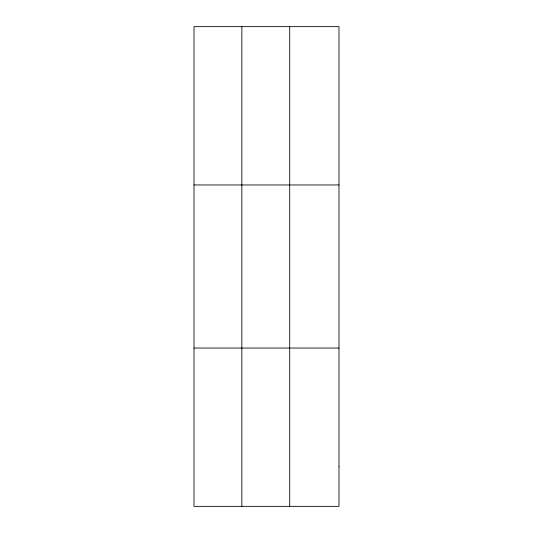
<?xml version="1.0" encoding="UTF-8"?>
<svg xmlns="http://www.w3.org/2000/svg" width="533" height="533" viewBox="0 0 533 533"><rect width="100%" height="100%" fill="white"/><g stroke="black" fill="none" stroke-linecap="round" stroke-linejoin="round"><path stroke-width="0.8" d="M241.855 506.35L241.855 26.65M289.699 506.35L289.699 26.65M194.005 184.951L338.995 184.951M194.005 348.049L338.995 348.049M338.995 466.775L338.995 506.35L194.005 506.35L194.005 26.65L338.995 26.65L338.995 466.775"/></g></svg>
